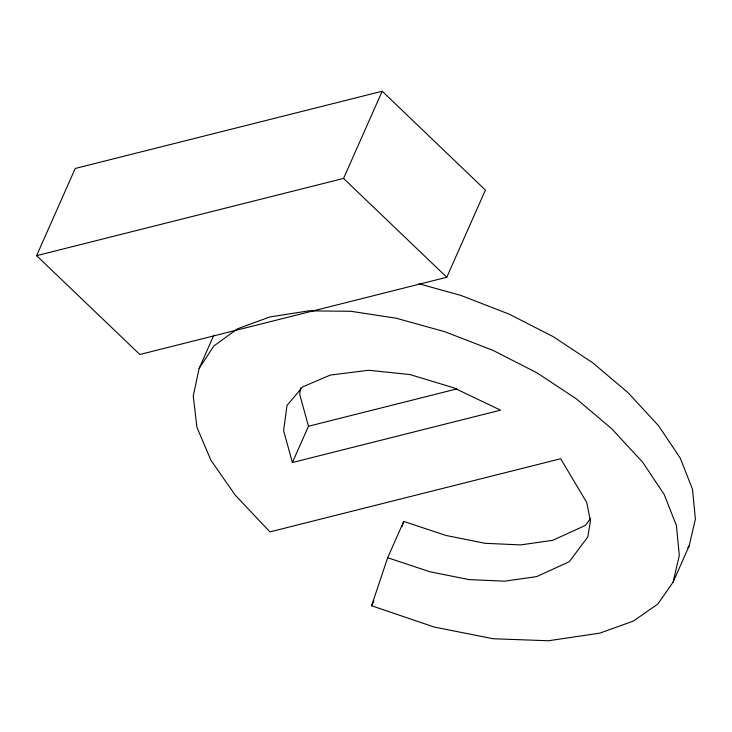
<?xml version="1.0" encoding="UTF-8"?>
<svg xmlns="http://www.w3.org/2000/svg" width="732" height="732" viewBox="0 0 732 732"><rect width="100%" height="100%" fill="white"/><g stroke="black" fill="none" stroke-linecap="round" stroke-linejoin="round"><path stroke-width="1.1" d="M300.587 387.786L299.699 394.365L308.483 426.244L292.397 462.533L500.532 410.158L453.813 387.832L409.874 374.537L368.727 370.273L330.37 375.058L302.6 386.917L287.017 405.446L283.613 430.654L292.397 462.533M213.835 335.21L199.131 368.388L193.239 396.039L196.917 427.241L210.926 460.282L235.265 495.171L269.934 531.889L560.657 458.744L586.771 502.527L590.431 520.9L587.823 536.931L569.295 561.7L536.693 576.606L504.458 581.19L468.873 579.579L429.94 571.756L387.658 557.729L371.6 605.767L434.305 627.086L493.258 638.752L548.451 640.765L599.892 633.125L633.345 621.093L657.739 604.129L673.065 582.224L689.141 545.944L695.4 519.098L692.481 489.214L680.266 458.168L658.754 425.969L627.964 392.608L592.655 362.724L553.072 336.574L509.216 314.165L461.087 295.49L418.914 283.769M673.065 582.224L679.323 555.387L676.395 525.503L664.18 494.457L642.678 462.249L611.879 428.897L576.578 399.004L536.995 372.853L493.139 350.445L445.01 331.779L396.351 318.255L350.921 311.283L308.712 310.853L269.724 316.983L237.378 328.86L213.845 345.998L199.131 368.388M401.95 526.784L403.735 521.449L446.017 535.467L484.95 543.29L520.534 544.91L552.77 540.317L585.38 525.411L590.669 518.338M36.6 255.651L75.231 168.47L382.186 91.235L485.417 190.082L446.776 277.263L139.83 354.498L36.6 255.651L343.546 178.425L382.186 91.235M387.658 557.729L403.735 521.449M371.6 605.767L373.896 600.588M687.87 547.765L689.141 545.944M308.483 426.244L456.832 388.921M343.546 178.425L446.776 277.263"/></g></svg>
